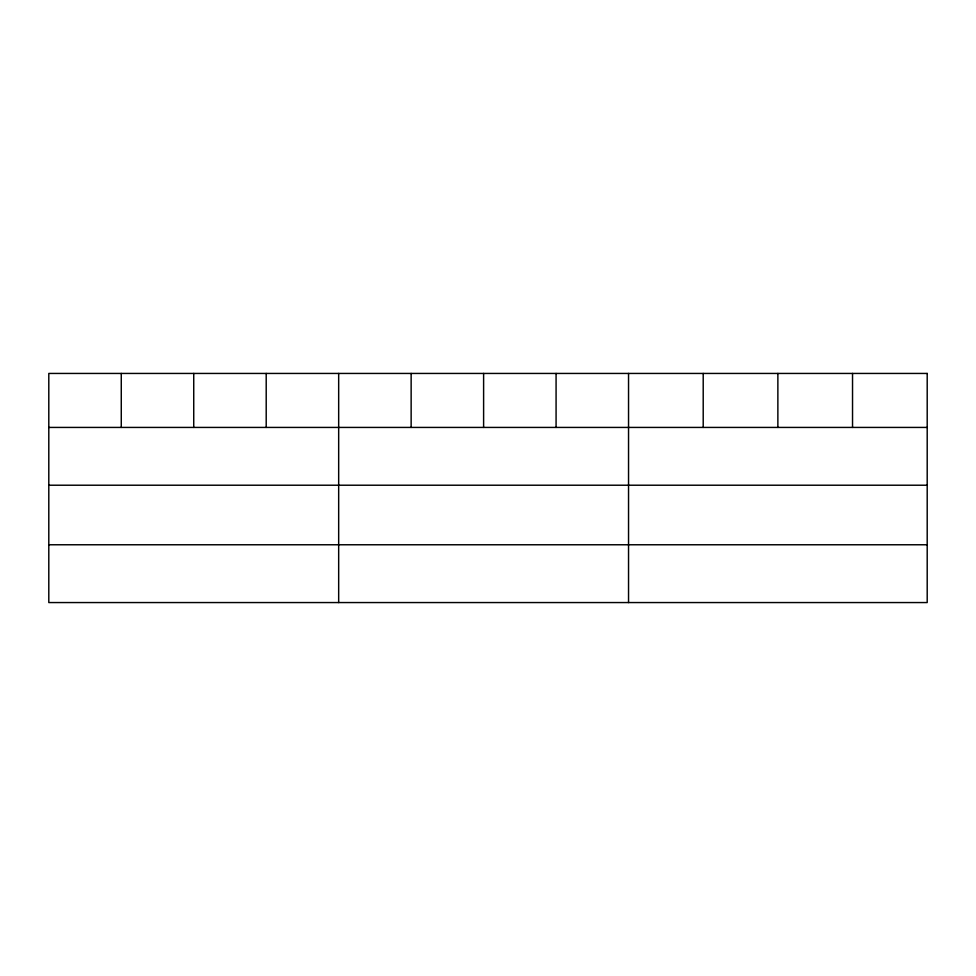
<?xml version="1.0" encoding="UTF-8"?>
<svg xmlns="http://www.w3.org/2000/svg" width="976" height="976" viewBox="0 0 976 976"><rect width="100%" height="100%" fill="white"/><g stroke="black" fill="none" stroke-linecap="round" stroke-linejoin="round"><path stroke-width="1.46" d="M48.8 427.427L927.2 427.427M48.8 485.218L927.2 485.218M48.8 544.767L927.2 544.767M852.536 373.442L852.536 427.427M777.872 373.442L777.872 427.427M703.208 373.442L703.208 427.427M628.544 373.442L628.544 602.558M556.076 373.442L556.076 427.427M483.608 373.442L483.608 427.427M411.14 373.442L411.14 427.427M338.672 373.442L338.672 602.558M266.204 373.442L266.204 427.427M193.736 373.442L193.736 427.427M121.268 373.442L121.268 427.427M927.2 373.442L48.8 373.442L48.8 602.558L927.2 602.558L927.2 373.442"/></g></svg>
